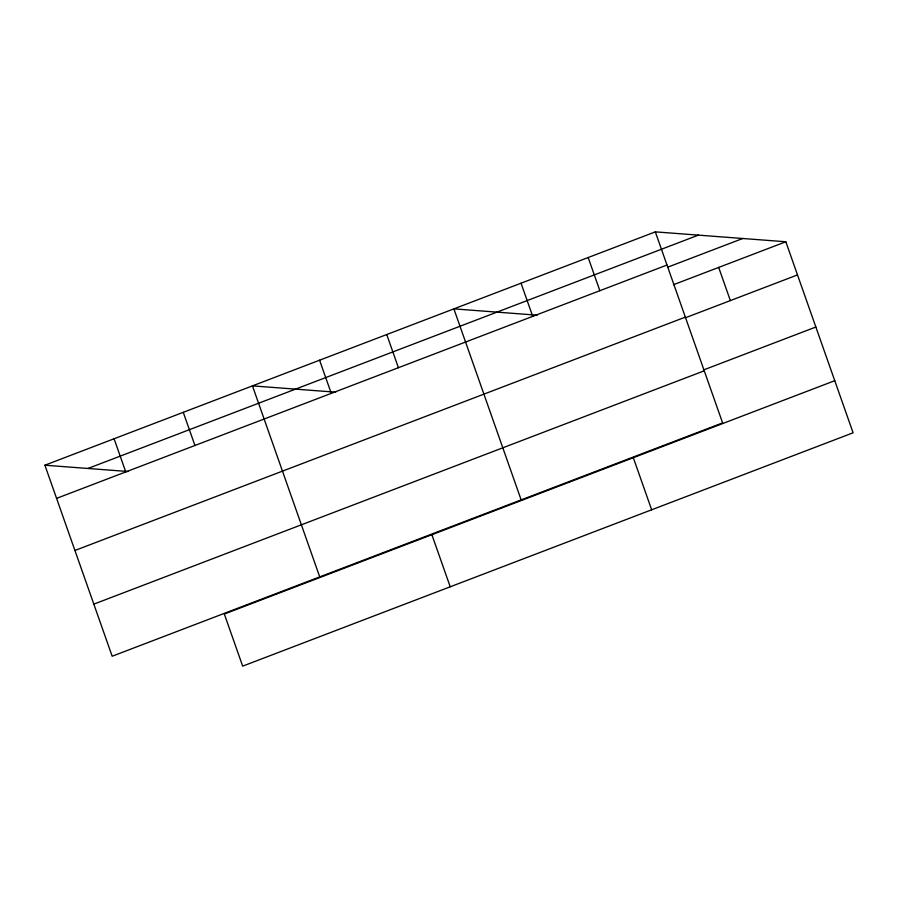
<?xml version="1.0" encoding="UTF-8"?>
<svg xmlns="http://www.w3.org/2000/svg" width="898" height="898" viewBox="0 0 898 898"><rect width="100%" height="100%" fill="white"/><g stroke="black" fill="none" stroke-linecap="round" stroke-linejoin="round"><path stroke-width="1.35" d="M655.327 231.864L722.598 422.902L112.171 656.236L44.9 465.209L655.327 231.864L785.829 241.764L853.1 432.791L242.673 666.136L224.332 614.041L834.758 380.696M87.97 468.464L698.386 235.13M56.585 498.368L667.001 265.033M667.865 267.121L742.758 238.498M673.489 284.7L785.829 241.764M74.927 550.474L685.354 317.129M685.163 317.87L797.503 274.923M703.516 369.965L815.855 327.029M93.83 604.141L704.256 370.807M537.161 315.176L453.883 308.867L521.154 499.905M335.717 392.179L252.45 385.871L319.722 576.909M44.9 465.209L128.178 471.517M718.681 267.424L730.355 300.594M588.179 257.535L599.864 290.705M633.315 457.699L651.656 509.795M521.031 283.207L532.716 316.365M386.735 334.539L398.42 367.709M431.871 534.703L450.224 586.798M319.587 360.199L331.272 393.369M183.259 412.317L194.945 445.487M114.08 438.763L125.765 471.933"/></g></svg>
